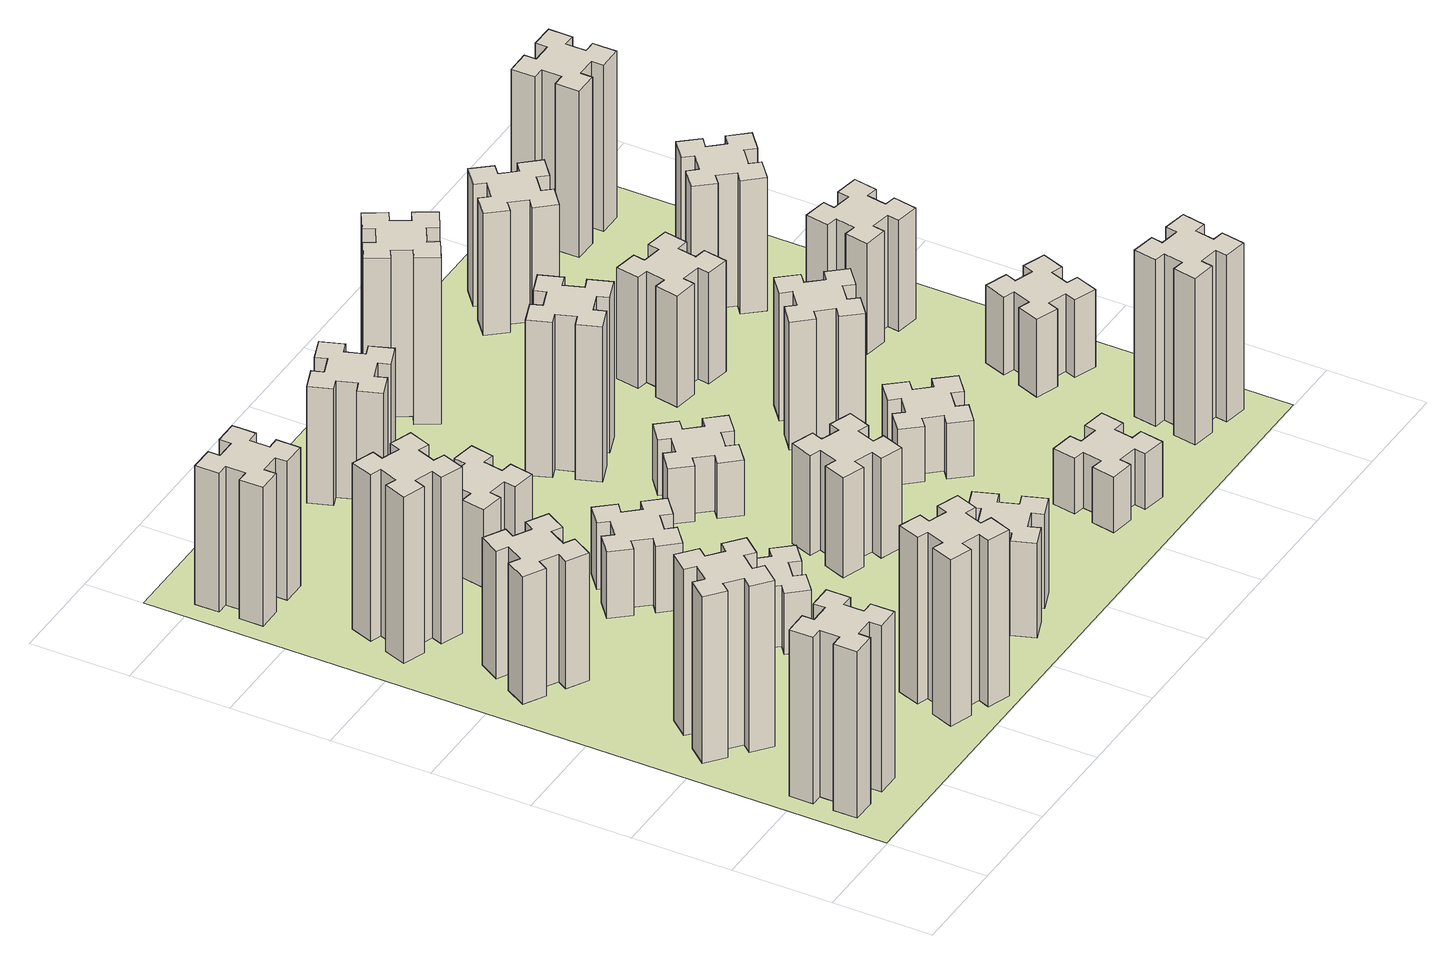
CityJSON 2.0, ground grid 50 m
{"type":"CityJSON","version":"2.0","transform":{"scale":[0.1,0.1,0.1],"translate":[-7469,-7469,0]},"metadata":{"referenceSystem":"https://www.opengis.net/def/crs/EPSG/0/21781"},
"CityObjects":{
"building1":{"type":"Building","attributes":{"class":"1000","function":"1000","usage":"1000","yearOfConstruction":2016,"roofType":"1000","measuredHeight":90,"storeysAboveGround":30,"storeysBelowGround":0},"geometry":[{"type":"Solid","lod":"1","boundaries":[[[[0,1,2,3,4,5,6,7,8,9,10,11,12,13,14,15,16,17,18,19]],[[17,16,20,21]],[[16,15,22,20]],[[15,14,23,22]],[[14,13,24,23]],[[13,12,25,24]],[[12,11,26,25]],[[11,10,27,26]],[[10,9,28,27]],[[9,8,29,28]],[[8,7,30,29]],[[7,6,31,30]],[[6,5,32,31]],[[5,4,33,32]],[[4,3,34,33]],[[3,2,35,34]],[[2,1,36,35]],[[1,0,37,36]],[[0,19,38,37]],[[19,18,39,38]],[[18,17,21,39]],[[24,25,26,27,28,29,30,31,32,33,34,35,36,37,38,39,21,20,22,23]]]]}]},
"building2":{"type":"Building","attributes":{"class":"1000","function":"1000","usage":"1000","yearOfConstruction":2016,"roofType":"1000","measuredHeight":90,"storeysAboveGround":30,"storeysBelowGround":0},"geometry":[{"type":"Solid","lod":"1","boundaries":[[[[40,41,42,43,44,45,46,47,48,49,50,51,52,53,54,55,56,57,58,59]],[[57,56,60,61]],[[56,55,62,60]],[[55,54,63,62]],[[54,53,64,63]],[[53,52,65,64]],[[52,51,66,65]],[[51,50,67,66]],[[50,49,68,67]],[[49,48,69,68]],[[48,47,70,69]],[[47,46,71,70]],[[46,45,72,71]],[[45,44,73,72]],[[44,43,74,73]],[[43,42,75,74]],[[42,41,76,75]],[[41,40,77,76]],[[40,59,78,77]],[[59,58,79,78]],[[58,57,61,79]],[[64,65,66,67,68,69,70,71,72,73,74,75,76,77,78,79,61,60,62,63]]]]}]},
"building3":{"type":"Building","attributes":{"class":"1000","function":"1000","usage":"1000","yearOfConstruction":2016,"roofType":"1000","measuredHeight":69,"storeysAboveGround":30,"storeysBelowGround":0},"geometry":[{"type":"Solid","lod":"1","boundaries":[[[[80,81,82,83,84,85,86,87,88,89,90,91,92,93,94,95,96,97,98,99]],[[97,96,100,101]],[[96,95,102,100]],[[95,94,103,102]],[[94,93,104,103]],[[93,92,105,104]],[[92,91,106,105]],[[91,90,107,106]],[[90,89,108,107]],[[89,88,109,108]],[[88,87,110,109]],[[87,86,111,110]],[[86,85,112,111]],[[85,84,113,112]],[[84,83,114,113]],[[83,82,115,114]],[[82,81,116,115]],[[81,80,117,116]],[[80,99,118,117]],[[99,98,119,118]],[[98,97,101,119]],[[104,105,106,107,108,109,110,111,112,113,114,115,116,117,118,119,101,100,102,103]]]]}]},
"building4":{"type":"Building","attributes":{"class":"1000","function":"1000","usage":"1000","yearOfConstruction":2016,"roofType":"1000","measuredHeight":90,"storeysAboveGround":30,"storeysBelowGround":0},"geometry":[{"type":"Solid","lod":"1","boundaries":[[[[120,121,122,123,124,125,126,127,128,129,130,131,132,133,134,135,136,137,138,139]],[[137,136,140,141]],[[136,135,142,140]],[[135,134,143,142]],[[134,133,144,143]],[[133,132,145,144]],[[132,131,146,145]],[[131,130,147,146]],[[130,129,148,147]],[[129,128,149,148]],[[128,127,150,149]],[[127,126,151,150]],[[126,125,152,151]],[[125,124,153,152]],[[124,123,154,153]],[[123,122,155,154]],[[122,121,156,155]],[[121,120,157,156]],[[120,139,158,157]],[[139,138,159,158]],[[138,137,141,159]],[[144,145,146,147,148,149,150,151,152,153,154,155,156,157,158,159,141,140,142,143]]]]}]},
"building5":{"type":"Building","attributes":{"class":"1000","function":"1000","usage":"1000","yearOfConstruction":2016,"roofType":"1000","measuredHeight":90,"storeysAboveGround":30,"storeysBelowGround":0},"geometry":[{"type":"Solid","lod":"1","boundaries":[[[[160,161,162,163,164,165,166,167,168,169,170,171,172,173,174,175,176,177,178,179]],[[177,176,180,181]],[[176,175,182,180]],[[175,174,183,182]],[[174,173,184,183]],[[173,172,185,184]],[[172,171,186,185]],[[171,170,187,186]],[[170,169,188,187]],[[169,168,189,188]],[[168,167,190,189]],[[167,166,191,190]],[[166,165,192,191]],[[165,164,193,192]],[[164,163,194,193]],[[163,162,195,194]],[[162,161,196,195]],[[161,160,197,196]],[[160,179,198,197]],[[179,178,199,198]],[[178,177,181,199]],[[184,185,186,187,188,189,190,191,192,193,194,195,196,197,198,199,181,180,182,183]]]]}]},
"building6":{"type":"Building","attributes":{"class":"1000","function":"1000","usage":"1000","yearOfConstruction":2016,"roofType":"1000","measuredHeight":75,"storeysAboveGround":30,"storeysBelowGround":0},"geometry":[{"type":"Solid","lod":"1","boundaries":[[[[200,201,202,203,204,205,206,207,208,209,210,211,212,213,214,215,216,217,218,219]],[[217,216,220,221]],[[216,215,222,220]],[[215,214,223,222]],[[214,213,224,223]],[[213,212,225,224]],[[212,211,226,225]],[[211,210,227,226]],[[210,209,228,227]],[[209,208,229,228]],[[208,207,230,229]],[[207,206,231,230]],[[206,205,232,231]],[[205,204,233,232]],[[204,203,234,233]],[[203,202,235,234]],[[202,201,236,235]],[[201,200,237,236]],[[200,219,238,237]],[[219,218,239,238]],[[218,217,221,239]],[[224,225,226,227,228,229,230,231,232,233,234,235,236,237,238,239,221,220,222,223]]]]}]},
"building7":{"type":"Building","attributes":{"class":"1000","function":"1000","usage":"1000","yearOfConstruction":2016,"roofType":"1000","measuredHeight":33,"storeysAboveGround":30,"storeysBelowGround":0},"geometry":[{"type":"Solid","lod":"1","boundaries":[[[[240,241,242,243,244,245,246,247,248,249,250,251,252,253,254,255,256,257,258,259]],[[257,256,260,261]],[[256,255,262,260]],[[255,254,263,262]],[[254,253,264,263]],[[253,252,265,264]],[[252,251,266,265]],[[251,250,267,266]],[[250,249,268,267]],[[249,248,269,268]],[[248,247,270,269]],[[247,246,271,270]],[[246,245,272,271]],[[245,244,273,272]],[[244,243,274,273]],[[243,242,275,274]],[[242,241,276,275]],[[241,240,277,276]],[[240,259,278,277]],[[259,258,279,278]],[[258,257,261,279]],[[264,265,266,267,268,269,270,271,272,273,274,275,276,277,278,279,261,260,262,263]]]]}]},
"building8":{"type":"Building","attributes":{"class":"1000","function":"1000","usage":"1000","yearOfConstruction":2016,"roofType":"1000","measuredHeight":36,"storeysAboveGround":30,"storeysBelowGround":0},"geometry":[{"type":"Solid","lod":"1","boundaries":[[[[280,281,282,283,284,285,286,287,288,289,290,291,292,293,294,295,296,297,298,299]],[[297,296,300,301]],[[296,295,302,300]],[[295,294,303,302]],[[294,293,304,303]],[[293,292,305,304]],[[292,291,306,305]],[[291,290,307,306]],[[290,289,308,307]],[[289,288,309,308]],[[288,287,310,309]],[[287,286,311,310]],[[286,285,312,311]],[[285,284,313,312]],[[284,283,314,313]],[[283,282,315,314]],[[282,281,316,315]],[[281,280,317,316]],[[280,299,318,317]],[[299,298,319,318]],[[298,297,301,319]],[[304,305,306,307,308,309,310,311,312,313,314,315,316,317,318,319,301,300,302,303]]]]}]},
"building9":{"type":"Building","attributes":{"class":"1000","function":"1000","usage":"1000","yearOfConstruction":2016,"roofType":"1000","measuredHeight":42,"storeysAboveGround":30,"storeysBelowGround":0},"geometry":[{"type":"Solid","lod":"1","boundaries":[[[[320,321,322,323,324,325,326,327,328,329,330,331,332,333,334,335,336,337,338,339]],[[337,336,340,341]],[[336,335,342,340]],[[335,334,343,342]],[[334,333,344,343]],[[333,332,345,344]],[[332,331,346,345]],[[331,330,347,346]],[[330,329,348,347]],[[329,328,349,348]],[[328,327,350,349]],[[327,326,351,350]],[[326,325,352,351]],[[325,324,353,352]],[[324,323,354,353]],[[323,322,355,354]],[[322,321,356,355]],[[321,320,357,356]],[[320,339,358,357]],[[339,338,359,358]],[[338,337,341,359]],[[344,345,346,347,348,349,350,351,352,353,354,355,356,357,358,359,341,340,342,343]]]]}]},
"building10":{"type":"Building","attributes":{"class":"1000","function":"1000","usage":"1000","yearOfConstruction":2016,"roofType":"1000","measuredHeight":51,"storeysAboveGround":30,"storeysBelowGround":0},"geometry":[{"type":"Solid","lod":"1","boundaries":[[[[360,361,362,363,364,365,366,367,368,369,370,371,372,373,374,375,376,377,378,379]],[[377,376,380,381]],[[376,375,382,380]],[[375,374,383,382]],[[374,373,384,383]],[[373,372,385,384]],[[372,371,386,385]],[[371,370,387,386]],[[370,369,388,387]],[[369,368,389,388]],[[368,367,390,389]],[[367,366,391,390]],[[366,365,392,391]],[[365,364,393,392]],[[364,363,394,393]],[[363,362,395,394]],[[362,361,396,395]],[[361,360,397,396]],[[360,379,398,397]],[[379,378,399,398]],[[378,377,381,399]],[[384,385,386,387,388,389,390,391,392,393,394,395,396,397,398,399,381,380,382,383]]]]}]},
"building11":{"type":"Building","attributes":{"class":"1000","function":"1000","usage":"1000","yearOfConstruction":2016,"roofType":"1000","measuredHeight":63,"storeysAboveGround":30,"storeysBelowGround":0},"geometry":[{"type":"Solid","lod":"1","boundaries":[[[[400,401,402,403,404,405,406,407,408,409,410,411,412,413,414,415,416,417,418,419]],[[417,416,420,421]],[[416,415,422,420]],[[415,414,423,422]],[[414,413,424,423]],[[413,412,425,424]],[[412,411,426,425]],[[411,410,427,426]],[[410,409,428,427]],[[409,408,429,428]],[[408,407,430,429]],[[407,406,431,430]],[[406,405,432,431]],[[405,404,433,432]],[[404,403,434,433]],[[403,402,435,434]],[[402,401,436,435]],[[401,400,437,436]],[[400,419,438,437]],[[419,418,439,438]],[[418,417,421,439]],[[424,425,426,427,428,429,430,431,432,433,434,435,436,437,438,439,421,420,422,423]]]]}]},
"building12":{"type":"Building","attributes":{"class":"1000","function":"1000","usage":"1000","yearOfConstruction":2016,"roofType":"1000","measuredHeight":54,"storeysAboveGround":30,"storeysBelowGround":0},"geometry":[{"type":"Solid","lod":"1","boundaries":[[[[440,441,442,443,444,445,446,447,448,449,450,451,452,453,454,455,456,457,458,459]],[[457,456,460,461]],[[456,455,462,460]],[[455,454,463,462]],[[454,453,464,463]],[[453,452,465,464]],[[452,451,466,465]],[[451,450,467,466]],[[450,449,468,467]],[[449,448,469,468]],[[448,447,470,469]],[[447,446,471,470]],[[446,445,472,471]],[[445,444,473,472]],[[444,443,474,473]],[[443,442,475,474]],[[442,441,476,475]],[[441,440,477,476]],[[440,459,478,477]],[[459,458,479,478]],[[458,457,461,479]],[[464,465,466,467,468,469,470,471,472,473,474,475,476,477,478,479,461,460,462,463]]]]}]},
"building13":{"type":"Building","attributes":{"class":"1000","function":"1000","usage":"1000","yearOfConstruction":2016,"roofType":"1000","measuredHeight":30,"storeysAboveGround":30,"storeysBelowGround":0},"geometry":[{"type":"Solid","lod":"1","boundaries":[[[[480,481,482,483,484,485,486,487,488,489,490,491,492,493,494,495,496,497,498,499]],[[497,496,500,501]],[[496,495,502,500]],[[495,494,503,502]],[[494,493,504,503]],[[493,492,505,504]],[[492,491,506,505]],[[491,490,507,506]],[[490,489,508,507]],[[489,488,509,508]],[[488,487,510,509]],[[487,486,511,510]],[[486,485,512,511]],[[485,484,513,512]],[[484,483,514,513]],[[483,482,515,514]],[[482,481,516,515]],[[481,480,517,516]],[[480,499,518,517]],[[499,498,519,518]],[[498,497,501,519]],[[504,505,506,507,508,509,510,511,512,513,514,515,516,517,518,519,501,500,502,503]]]]}]},
"building14":{"type":"Building","attributes":{"class":"1000","function":"1000","usage":"1000","yearOfConstruction":2016,"roofType":"1000","measuredHeight":84,"storeysAboveGround":30,"storeysBelowGround":0},"geometry":[{"type":"Solid","lod":"1","boundaries":[[[[520,521,522,523,524,525,526,527,528,529,530,531,532,533,534,535,536,537,538,539]],[[537,536,540,541]],[[536,535,542,540]],[[535,534,543,542]],[[534,533,544,543]],[[533,532,545,544]],[[532,531,546,545]],[[531,530,547,546]],[[530,529,548,547]],[[529,528,549,548]],[[528,527,550,549]],[[527,526,551,550]],[[526,525,552,551]],[[525,524,553,552]],[[524,523,554,553]],[[523,522,555,554]],[[522,521,556,555]],[[521,520,557,556]],[[520,539,558,557]],[[539,538,559,558]],[[538,537,541,559]],[[544,545,546,547,548,549,550,551,552,553,554,555,556,557,558,559,541,540,542,543]]]]}]},
"building15":{"type":"Building","attributes":{"class":"1000","function":"1000","usage":"1000","yearOfConstruction":2016,"roofType":"1000","measuredHeight":30,"storeysAboveGround":30,"storeysBelowGround":0},"geometry":[{"type":"Solid","lod":"1","boundaries":[[[[560,561,562,563,564,565,566,567,568,569,570,571,572,573,574,575,576,577,578,579]],[[577,576,580,581]],[[576,575,582,580]],[[575,574,583,582]],[[574,573,584,583]],[[573,572,585,584]],[[572,571,586,585]],[[571,570,587,586]],[[570,569,588,587]],[[569,568,589,588]],[[568,567,590,589]],[[567,566,591,590]],[[566,565,592,591]],[[565,564,593,592]],[[564,563,594,593]],[[563,562,595,594]],[[562,561,596,595]],[[561,560,597,596]],[[560,579,598,597]],[[579,578,599,598]],[[578,577,581,599]],[[584,585,586,587,588,589,590,591,592,593,594,595,596,597,598,599,581,580,582,583]]]]}]},
"building16":{"type":"Building","attributes":{"class":"1000","function":"1000","usage":"1000","yearOfConstruction":2016,"roofType":"1000","measuredHeight":90,"storeysAboveGround":30,"storeysBelowGround":0},"geometry":[{"type":"Solid","lod":"1","boundaries":[[[[600,601,602,603,604,605,606,607,608,609,610,611,612,613,614,615,616,617,618,619]],[[617,616,620,621]],[[616,615,622,620]],[[615,614,623,622]],[[614,613,624,623]],[[613,612,625,624]],[[612,611,626,625]],[[611,610,627,626]],[[610,609,628,627]],[[609,608,629,628]],[[608,607,630,629]],[[607,606,631,630]],[[606,605,632,631]],[[605,604,633,632]],[[604,603,634,633]],[[603,602,635,634]],[[602,601,636,635]],[[601,600,637,636]],[[600,619,638,637]],[[619,618,639,638]],[[618,617,621,639]],[[624,625,626,627,628,629,630,631,632,633,634,635,636,637,638,639,621,620,622,623]]]]}]},
"building17":{"type":"Building","attributes":{"class":"1000","function":"1000","usage":"1000","yearOfConstruction":2016,"roofType":"1000","measuredHeight":30,"storeysAboveGround":30,"storeysBelowGround":0},"geometry":[{"type":"Solid","lod":"1","boundaries":[[[[640,641,642,643,644,645,646,647,648,649,650,651,652,653,654,655,656,657,658,659]],[[657,656,660,661]],[[656,655,662,660]],[[655,654,663,662]],[[654,653,664,663]],[[653,652,665,664]],[[652,651,666,665]],[[651,650,667,666]],[[650,649,668,667]],[[649,648,669,668]],[[648,647,670,669]],[[647,646,671,670]],[[646,645,672,671]],[[645,644,673,672]],[[644,643,674,673]],[[643,642,675,674]],[[642,641,676,675]],[[641,640,677,676]],[[640,659,678,677]],[[659,658,679,678]],[[658,657,661,679]],[[664,665,666,667,668,669,670,671,672,673,674,675,676,677,678,679,661,660,662,663]]]]}]},
"building18":{"type":"Building","attributes":{"class":"1000","function":"1000","usage":"1000","yearOfConstruction":2016,"roofType":"1000","measuredHeight":69,"storeysAboveGround":30,"storeysBelowGround":0},"geometry":[{"type":"Solid","lod":"1","boundaries":[[[[680,681,682,683,684,685,686,687,688,689,690,691,692,693,694,695,696,697,698,699]],[[697,696,700,701]],[[696,695,702,700]],[[695,694,703,702]],[[694,693,704,703]],[[693,692,705,704]],[[692,691,706,705]],[[691,690,707,706]],[[690,689,708,707]],[[689,688,709,708]],[[688,687,710,709]],[[687,686,711,710]],[[686,685,712,711]],[[685,684,713,712]],[[684,683,714,713]],[[683,682,715,714]],[[682,681,716,715]],[[681,680,717,716]],[[680,699,718,717]],[[699,698,719,718]],[[698,697,701,719]],[[704,705,706,707,708,709,710,711,712,713,714,715,716,717,718,719,701,700,702,703]]]]}]},
"building19":{"type":"Building","attributes":{"class":"1000","function":"1000","usage":"1000","yearOfConstruction":2016,"roofType":"1000","measuredHeight":60,"storeysAboveGround":30,"storeysBelowGround":0},"geometry":[{"type":"Solid","lod":"1","boundaries":[[[[720,721,722,723,724,725,726,727,728,729,730,731,732,733,734,735,736,737,738,739]],[[737,736,740,741]],[[736,735,742,740]],[[735,734,743,742]],[[734,733,744,743]],[[733,732,745,744]],[[732,731,746,745]],[[731,730,747,746]],[[730,729,748,747]],[[729,728,749,748]],[[728,727,750,749]],[[727,726,751,750]],[[726,725,752,751]],[[725,724,753,752]],[[724,723,754,753]],[[723,722,755,754]],[[722,721,756,755]],[[721,720,757,756]],[[720,739,758,757]],[[739,738,759,758]],[[738,737,741,759]],[[744,745,746,747,748,749,750,751,752,753,754,755,756,757,758,759,741,740,742,743]]]]}]},
"building20":{"type":"Building","attributes":{"class":"1000","function":"1000","usage":"1000","yearOfConstruction":2016,"roofType":"1000","measuredHeight":90,"storeysAboveGround":30,"storeysBelowGround":0},"geometry":[{"type":"Solid","lod":"1","boundaries":[[[[760,761,762,763,764,765,766,767,768,769,770,771,772,773,774,775,776,777,778,779]],[[777,776,780,781]],[[776,775,782,780]],[[775,774,783,782]],[[774,773,784,783]],[[773,772,785,784]],[[772,771,786,785]],[[771,770,787,786]],[[770,769,788,787]],[[769,768,789,788]],[[768,767,790,789]],[[767,766,791,790]],[[766,765,792,791]],[[765,764,793,792]],[[764,763,794,793]],[[763,762,795,794]],[[762,761,796,795]],[[761,760,797,796]],[[760,779,798,797]],[[779,778,799,798]],[[778,777,781,799]],[[784,785,786,787,788,789,790,791,792,793,794,795,796,797,798,799,781,780,782,783]]]]}]},
"building21":{"type":"Building","attributes":{"class":"1000","function":"1000","usage":"1000","yearOfConstruction":2016,"roofType":"1000","measuredHeight":66,"storeysAboveGround":30,"storeysBelowGround":0},"geometry":[{"type":"Solid","lod":"1","boundaries":[[[[800,801,802,803,804,805,806,807,808,809,810,811,812,813,814,815,816,817,818,819]],[[817,816,820,821]],[[816,815,822,820]],[[815,814,823,822]],[[814,813,824,823]],[[813,812,825,824]],[[812,811,826,825]],[[811,810,827,826]],[[810,809,828,827]],[[809,808,829,828]],[[808,807,830,829]],[[807,806,831,830]],[[806,805,832,831]],[[805,804,833,832]],[[804,803,834,833]],[[803,802,835,834]],[[802,801,836,835]],[[801,800,837,836]],[[800,819,838,837]],[[819,818,839,838]],[[818,817,821,839]],[[824,825,826,827,828,829,830,831,832,833,834,835,836,837,838,839,821,820,822,823]]]]}]},
"building22":{"type":"Building","attributes":{"class":"1000","function":"1000","usage":"1000","yearOfConstruction":2016,"roofType":"1000","measuredHeight":42,"storeysAboveGround":30,"storeysBelowGround":0},"geometry":[{"type":"Solid","lod":"1","boundaries":[[[[840,841,842,843,844,845,846,847,848,849,850,851,852,853,854,855,856,857,858,859]],[[857,856,860,861]],[[856,855,862,860]],[[855,854,863,862]],[[854,853,864,863]],[[853,852,865,864]],[[852,851,866,865]],[[851,850,867,866]],[[850,849,868,867]],[[849,848,869,868]],[[848,847,870,869]],[[847,846,871,870]],[[846,845,872,871]],[[845,844,873,872]],[[844,843,874,873]],[[843,842,875,874]],[[842,841,876,875]],[[841,840,877,876]],[[840,859,878,877]],[[859,858,879,878]],[[858,857,861,879]],[[864,865,866,867,868,869,870,871,872,873,874,875,876,877,878,879,861,860,862,863]]]]}]},
"building23":{"type":"Building","attributes":{"class":"1000","function":"1000","usage":"1000","yearOfConstruction":2016,"roofType":"1000","measuredHeight":60,"storeysAboveGround":30,"storeysBelowGround":0},"geometry":[{"type":"Solid","lod":"1","boundaries":[[[[880,881,882,883,884,885,886,887,888,889,890,891,892,893,894,895,896,897,898,899]],[[897,896,900,901]],[[896,895,902,900]],[[895,894,903,902]],[[894,893,904,903]],[[893,892,905,904]],[[892,891,906,905]],[[891,890,907,906]],[[890,889,908,907]],[[889,888,909,908]],[[888,887,910,909]],[[887,886,911,910]],[[886,885,912,911]],[[885,884,913,912]],[[884,883,914,913]],[[883,882,915,914]],[[882,881,916,915]],[[881,880,917,916]],[[880,899,918,917]],[[899,898,919,918]],[[898,897,901,919]],[[904,905,906,907,908,909,910,911,912,913,914,915,916,917,918,919,901,900,902,903]]]]}]},
"building24":{"type":"Building","attributes":{"class":"1000","function":"1000","usage":"1000","yearOfConstruction":2016,"roofType":"1000","measuredHeight":72,"storeysAboveGround":30,"storeysBelowGround":0},"geometry":[{"type":"Solid","lod":"1","boundaries":[[[[920,921,922,923,924,925,926,927,928,929,930,931,932,933,934,935,936,937,938,939]],[[937,936,940,941]],[[936,935,942,940]],[[935,934,943,942]],[[934,933,944,943]],[[933,932,945,944]],[[932,931,946,945]],[[931,930,947,946]],[[930,929,948,947]],[[929,928,949,948]],[[928,927,950,949]],[[927,926,951,950]],[[926,925,952,951]],[[925,924,953,952]],[[924,923,954,953]],[[923,922,955,954]],[[922,921,956,955]],[[921,920,957,956]],[[920,939,958,957]],[[939,938,959,958]],[[938,937,941,959]],[[944,945,946,947,948,949,950,951,952,953,954,955,956,957,958,959,941,940,942,943]]]]}]},
"building25":{"type":"Building","attributes":{"class":"1000","function":"1000","usage":"1000","yearOfConstruction":2016,"roofType":"1000","measuredHeight":90,"storeysAboveGround":30,"storeysBelowGround":0},"geometry":[{"type":"Solid","lod":"1","boundaries":[[[[960,961,962,963,964,965,966,967,968,969,970,971,972,973,974,975,976,977,978,979]],[[977,976,980,981]],[[976,975,982,980]],[[975,974,983,982]],[[974,973,984,983]],[[973,972,985,984]],[[972,971,986,985]],[[971,970,987,986]],[[970,969,988,987]],[[969,968,989,988]],[[968,967,990,989]],[[967,966,991,990]],[[966,965,992,991]],[[965,964,993,992]],[[964,963,994,993]],[[963,962,995,994]],[[962,961,996,995]],[[961,960,997,996]],[[960,979,998,997]],[[979,978,999,998]],[[978,977,981,999]],[[984,985,986,987,988,989,990,991,992,993,994,995,996,997,998,999,981,980,982,983]]]]}]},
"landuse1":{"type":"LandUse","attributes":{"name":"plot1","function":"1010"},"geometry":[{"type":"MultiSurface","lod":"1","boundaries":[[[1000,1001,1002,1003]]]}]}
},
"vertices":[
[165,425,0],[165,325,0],[105,325,0],[105,205,0],[225,205,0],[225,265,0],[325,265,0],[325,205,0],[445,205,0],[445,325,0],[385,325,0],[385,425,0],[445,425,0],[445,545,0],[325,545,0],[325,485,0],[225,485,0],[225,545,0],[105,545,0],[105,425,0],[225,485,900],[225,545,900],[325,485,900],[325,545,900],[445,545,900],[445,425,900],[385,425,900],[385,325,900],[445,325,900],[445,205,900],[325,205,900],[325,265,900],[225,265,900],[225,205,900],[105,205,900],[105,325,900],[165,325,900],[165,425,900],[105,425,900],[105,545,900],
[484,1067,0],[408,1132,0],[446,1178,0],[354,1255,0],[277,1163,0],[323,1124,0],[259,1048,0],[213,1086,0],[136,994,0],[228,917,0],[266,963,0],[343,899,0],[304,853,0],[396,776,0],[473,868,0],[427,906,0],[492,983,0],[538,944,0],[615,1036,0],[523,1113,0],[492,983,900],[538,944,900],[427,906,900],[473,868,900],[396,776,900],[304,853,900],[343,899,900],[266,963,900],[228,917,900],[136,994,900],[213,1086,900],[259,1048,900],[323,1124,900],[277,1163,900],[354,1255,900],[446,1178,900],[408,1132,900],[484,1067,900],[523,1113,900],[615,1036,900],
[474,2026,0],[387,2076,0],[417,2128,0],[313,2188,0],[253,2084,0],[305,2054,0],[255,1967,0],[203,1997,0],[143,1893,0],[247,1833,0],[277,1885,0],[364,1835,0],[334,1783,0],[438,1723,0],[498,1827,0],[446,1857,0],[496,1944,0],[548,1914,0],[608,2018,0],[504,2078,0],[496,1944,690],[548,1914,690],[446,1857,690],[498,1827,690],[438,1723,690],[334,1783,690],[364,1835,690],[277,1885,690],[247,1833,690],[143,1893,690],[203,1997,690],[255,1967,690],[305,2054,690],[253,2084,690],[313,2188,690],[417,2128,690],[387,2076,690],[474,2026,690],[504,2078,690],[608,2018,690],
[289,2680,0],[255,2586,0],[199,2607,0],[157,2494,0],[270,2453,0],[291,2509,0],[385,2475,0],[364,2419,0],[477,2377,0],[518,2490,0],[462,2511,0],[496,2605,0],[552,2584,0],[593,2697,0],[480,2738,0],[460,2682,0],[366,2716,0],[387,2772,0],[274,2813,0],[233,2700,0],[366,2716,900],[387,2772,900],[460,2682,900],[480,2738,900],[593,2697,900],[552,2584,900],[496,2605,900],[462,2511,900],[518,2490,900],[477,2377,900],[364,2419,900],[385,2475,900],[291,2509,900],[270,2453,900],[157,2494,900],[199,2607,900],[255,2586,900],[289,2680,900],[233,2700,900],[274,2813,900],
[1029,360,0],[995,266,0],[939,287,0],[897,174,0],[1010,133,0],[1031,189,0],[1125,155,0],[1104,99,0],[1217,57,0],[1258,170,0],[1202,191,0],[1236,285,0],[1292,264,0],[1333,377,0],[1220,418,0],[1200,362,0],[1106,396,0],[1127,452,0],[1014,493,0],[973,380,0],[1106,396,900],[1127,452,900],[1200,362,900],[1220,418,900],[1333,377,900],[1292,264,900],[1236,285,900],[1202,191,900],[1258,170,900],[1217,57,900],[1104,99,900],[1125,155,900],[1031,189,900],[1010,133,900],[897,174,900],[939,287,900],[995,266,900],[1029,360,900],[973,380,900],[1014,493,900],
[225,3225,0],[325,3225,0],[325,3165,0],[445,3165,0],[445,3285,0],[385,3285,0],[385,3385,0],[445,3385,0],[445,3505,0],[325,3505,0],[325,3445,0],[225,3445,0],[225,3505,0],[105,3505,0],[105,3385,0],[165,3385,0],[165,3285,0],[105,3285,0],[105,3165,0],[225,3165,0],[165,3285,750],[105,3285,750],[165,3385,750],[105,3385,750],[105,3505,750],[225,3505,750],[225,3445,750],[325,3445,750],[325,3505,750],[445,3505,750],[445,3385,750],[385,3385,750],[385,3285,750],[445,3285,750],[445,3165,750],[325,3165,750],[325,3225,750],[225,3225,750],[225,3165,750],[105,3165,750],
[1083,1332,0],[1006,1267,0],[968,1313,0],[876,1236,0],[953,1144,0],[999,1183,0],[1063,1106,0],[1017,1068,0],[1094,976,0],[1186,1053,0],[1148,1099,0],[1224,1163,0],[1263,1117,0],[1355,1194,0],[1278,1286,0],[1232,1248,0],[1167,1324,0],[1213,1363,0],[1136,1455,0],[1044,1378,0],[1167,1324,330],[1213,1363,330],[1232,1248,330],[1278,1286,330],[1355,1194,330],[1263,1117,330],[1224,1163,330],[1148,1099,330],[1186,1053,330],[1094,976,330],[1017,1068,330],[1063,1106,330],[999,1183,330],[953,1144,330],[876,1236,330],[968,1313,330],[1006,1267,330],[1083,1332,330],[1044,1378,330],[1136,1455,330],
[1083,1972,0],[1006,1907,0],[968,1953,0],[876,1876,0],[953,1784,0],[999,1823,0],[1063,1746,0],[1017,1708,0],[1094,1616,0],[1186,1693,0],[1148,1739,0],[1224,1803,0],[1263,1757,0],[1355,1834,0],[1278,1926,0],[1232,1888,0],[1167,1964,0],[1213,2003,0],[1136,2095,0],[1044,2018,0],[1167,1964,360],[1213,2003,360],[1232,1888,360],[1278,1926,360],[1355,1834,360],[1263,1757,360],[1224,1803,360],[1148,1739,360],[1186,1693,360],[1094,1616,360],[1017,1708,360],[1063,1746,360],[999,1823,360],[953,1784,360],[876,1876,360],[968,1953,360],[1006,1907,360],[1083,1972,360],[1044,2018,360],[1136,2095,360],
[1115,2527,0],[1132,2625,0],[1191,2615,0],[1212,2733,0],[1094,2754,0],[1084,2695,0],[985,2712,0],[996,2771,0],[877,2792,0],[857,2674,0],[916,2664,0],[898,2565,0],[839,2576,0],[818,2457,0],[937,2437,0],[947,2496,0],[1045,2478,0],[1035,2419,0],[1153,2398,0],[1174,2517,0],[1045,2478,420],[1035,2419,420],[947,2496,420],[937,2437,420],[818,2457,420],[839,2576,420],[898,2565,420],[916,2664,420],[857,2674,420],[877,2792,420],[996,2771,420],[985,2712,420],[1084,2695,420],[1094,2754,420],[1212,2733,420],[1191,2615,420],[1132,2625,420],[1115,2527,420],[1174,2517,420],[1153,2398,420],
[1765,496,0],[1671,462,0],[1650,518,0],[1537,477,0],[1579,364,0],[1635,385,0],[1669,291,0],[1613,270,0],[1654,157,0],[1767,199,0],[1746,255,0],[1840,289,0],[1860,233,0],[1973,274,0],[1932,387,0],[1876,366,0],[1842,460,0],[1898,480,0],[1857,593,0],[1744,552,0],[1842,460,510],[1898,480,510],[1876,366,510],[1932,387,510],[1973,274,510],[1860,233,510],[1840,289,510],[1746,255,510],[1767,199,510],[1654,157,510],[1613,270,510],[1669,291,510],[1635,385,510],[1579,364,510],[1537,477,510],[1650,518,510],[1671,462,510],[1765,496,510],[1744,552,510],[1857,593,510],
[1225,3456,0],[1131,3422,0],[1110,3478,0],[997,3437,0],[1039,3324,0],[1095,3345,0],[1129,3251,0],[1073,3230,0],[1114,3117,0],[1227,3159,0],[1206,3215,0],[1300,3249,0],[1320,3193,0],[1433,3234,0],[1392,3347,0],[1336,3326,0],[1302,3420,0],[1358,3440,0],[1317,3553,0],[1204,3512,0],[1302,3420,630],[1358,3440,630],[1336,3326,630],[1392,3347,630],[1433,3234,630],[1320,3193,630],[1300,3249,630],[1206,3215,630],[1227,3159,630],[1114,3117,630],[1073,3230,630],[1129,3251,630],[1095,3345,630],[1039,3324,630],[997,3437,630],[1110,3478,630],[1131,3422,630],[1225,3456,630],[1204,3512,630],[1317,3553,630],
[1769,1300,0],[1735,1206,0],[1679,1227,0],[1637,1114,0],[1750,1073,0],[1771,1129,0],[1865,1095,0],[1844,1039,0],[1957,997,0],[1998,1110,0],[1942,1131,0],[1976,1225,0],[2032,1204,0],[2073,1317,0],[1960,1358,0],[1940,1302,0],[1846,1336,0],[1867,1392,0],[1754,1433,0],[1713,1320,0],[1846,1336,540],[1867,1392,540],[1940,1302,540],[1960,1358,540],[2073,1317,540],[2032,1204,540],[1976,1225,540],[1942,1131,540],[1998,1110,540],[1957,997,540],[1844,1039,540],[1865,1095,540],[1771,1129,540],[1750,1073,540],[1637,1114,540],[1679,1227,540],[1735,1206,540],[1769,1300,540],[1713,1320,540],[1754,1433,540],
[1972,1988,0],[1907,2064,0],[1953,2103,0],[1876,2195,0],[1784,2118,0],[1823,2072,0],[1746,2007,0],[1708,2053,0],[1616,1976,0],[1693,1884,0],[1739,1923,0],[1803,1846,0],[1757,1808,0],[1834,1716,0],[1926,1793,0],[1888,1839,0],[1964,1903,0],[2003,1857,0],[2095,1934,0],[2018,2026,0],[1964,1903,300],[2003,1857,300],[1888,1839,300],[1926,1793,300],[1834,1716,300],[1757,1808,300],[1803,1846,300],[1739,1923,300],[1693,1884,300],[1616,1976,300],[1708,2053,300],[1746,2007,300],[1823,2072,300],[1784,2118,300],[1876,2195,300],[1953,2103,300],[1907,2064,300],[1972,1988,300],[2018,2026,300],[2095,1934,300],
[1976,2586,0],[1942,2680,0],[1998,2700,0],[1957,2813,0],[1844,2772,0],[1865,2716,0],[1771,2682,0],[1750,2738,0],[1637,2697,0],[1679,2584,0],[1735,2605,0],[1769,2511,0],[1713,2490,0],[1754,2377,0],[1867,2419,0],[1846,2475,0],[1940,2509,0],[1960,2453,0],[2073,2494,0],[2032,2607,0],[1940,2509,840],[1960,2453,840],[1846,2475,840],[1867,2419,840],[1754,2377,840],[1713,2490,840],[1769,2511,840],[1735,2605,840],[1679,2584,840],[1637,2697,840],[1750,2738,840],[1771,2682,840],[1865,2716,840],[1844,2772,840],[1957,2813,840],[1998,2700,840],[1942,2680,840],[1976,2586,840],[2032,2607,840],[2073,2494,840],
[2596,444,0],[2578,345,0],[2519,356,0],[2498,237,0],[2617,217,0],[2627,276,0],[2725,258,0],[2715,199,0],[2833,178,0],[2854,297,0],[2795,307,0],[2812,405,0],[2871,395,0],[2892,513,0],[2774,534,0],[2764,475,0],[2665,492,0],[2676,551,0],[2557,572,0],[2537,454,0],[2665,492,300],[2676,551,300],[2764,475,300],[2774,534,300],[2892,513,300],[2871,395,300],[2812,405,300],[2795,307,300],[2854,297,300],[2833,178,300],[2715,199,300],[2725,258,300],[2627,276,300],[2617,217,300],[2498,237,300],[2519,356,300],[2578,345,300],[2596,444,300],[2537,454,300],[2557,572,300],
[1844,3556,0],[1757,3506,0],[1727,3558,0],[1623,3498,0],[1683,3394,0],[1735,3424,0],[1785,3337,0],[1733,3307,0],[1793,3203,0],[1897,3263,0],[1867,3315,0],[1954,3365,0],[1984,3313,0],[2088,3373,0],[2028,3477,0],[1976,3447,0],[1926,3534,0],[1978,3564,0],[1918,3668,0],[1814,3608,0],[1926,3534,900],[1978,3564,900],[1976,3447,900],[2028,3477,900],[2088,3373,900],[1984,3313,900],[1954,3365,900],[1867,3315,900],[1897,3263,900],[1793,3203,900],[1733,3307,900],[1785,3337,900],[1735,3424,900],[1683,3394,900],[1623,3498,900],[1727,3558,900],[1757,3506,900],[1844,3556,900],[1814,3608,900],[1918,3668,900],
[2628,1099,0],[2704,1163,0],[2743,1117,0],[2835,1194,0],[2758,1286,0],[2712,1248,0],[2647,1324,0],[2693,1363,0],[2616,1455,0],[2524,1378,0],[2563,1332,0],[2486,1267,0],[2448,1313,0],[2356,1236,0],[2433,1144,0],[2479,1183,0],[2543,1106,0],[2497,1068,0],[2574,976,0],[2666,1053,0],[2543,1106,300],[2497,1068,300],[2479,1183,300],[2433,1144,300],[2356,1236,300],[2448,1313,300],[2486,1267,300],[2563,1332,300],[2524,1378,300],[2616,1455,300],[2693,1363,300],[2647,1324,300],[2712,1248,300],[2758,1286,300],[2835,1194,300],[2743,1117,300],[2704,1163,300],[2628,1099,300],[2666,1053,300],[2574,976,300],
[2479,1723,0],[2543,1646,0],[2497,1608,0],[2574,1516,0],[2666,1593,0],[2628,1639,0],[2704,1703,0],[2743,1657,0],[2835,1734,0],[2758,1826,0],[2712,1788,0],[2647,1864,0],[2693,1903,0],[2616,1995,0],[2524,1918,0],[2563,1872,0],[2486,1807,0],[2448,1853,0],[2356,1776,0],[2433,1684,0],[2486,1807,690],[2448,1853,690],[2563,1872,690],[2524,1918,690],[2616,1995,690],[2693,1903,690],[2647,1864,690],[2712,1788,690],[2758,1826,690],[2835,1734,690],[2743,1657,690],[2704,1703,690],[2628,1639,690],[2666,1593,690],[2574,1516,690],[2497,1608,690],[2543,1646,690],[2479,1723,690],[2433,1684,690],[2356,1776,690],
[2496,2564,0],[2478,2465,0],[2419,2476,0],[2398,2357,0],[2517,2337,0],[2527,2396,0],[2625,2378,0],[2615,2319,0],[2733,2298,0],[2754,2417,0],[2695,2427,0],[2712,2525,0],[2771,2515,0],[2792,2633,0],[2674,2654,0],[2664,2595,0],[2565,2612,0],[2576,2671,0],[2457,2692,0],[2437,2574,0],[2565,2612,600],[2576,2671,600],[2664,2595,600],[2674,2654,600],[2792,2633,600],[2771,2515,600],[2712,2525,600],[2695,2427,600],[2754,2417,600],[2733,2298,600],[2615,2319,600],[2625,2378,600],[2527,2396,600],[2517,2337,600],[2398,2357,600],[2419,2476,600],[2478,2465,600],[2496,2564,600],[2437,2574,600],[2457,2692,600],
[3504,475,0],[3405,492,0],[3416,551,0],[3297,572,0],[3277,454,0],[3336,444,0],[3318,345,0],[3259,356,0],[3238,237,0],[3357,217,0],[3367,276,0],[3465,258,0],[3455,199,0],[3573,178,0],[3594,297,0],[3535,307,0],[3552,405,0],[3611,395,0],[3632,513,0],[3514,534,0],[3552,405,900],[3611,395,900],[3535,307,900],[3594,297,900],[3573,178,900],[3455,199,900],[3465,258,900],[3367,276,900],[3357,217,900],[3238,237,900],[3259,356,900],[3318,345,900],[3336,444,900],[3277,454,900],[3297,572,900],[3416,551,900],[3405,492,900],[3504,475,900],[3514,534,900],[3632,513,900],
[2812,3368,0],[2747,3444,0],[2793,3483,0],[2716,3575,0],[2624,3498,0],[2663,3452,0],[2586,3387,0],[2548,3433,0],[2456,3356,0],[2533,3264,0],[2579,3303,0],[2643,3226,0],[2597,3188,0],[2674,3096,0],[2766,3173,0],[2728,3219,0],[2804,3283,0],[2843,3237,0],[2935,3314,0],[2858,3406,0],[2804,3283,660],[2843,3237,660],[2728,3219,660],[2766,3173,660],[2674,3096,660],[2597,3188,660],[2643,3226,660],[2579,3303,660],[2533,3264,660],[2456,3356,660],[2548,3433,660],[2586,3387,660],[2663,3452,660],[2624,3498,660],[2716,3575,660],[2793,3483,660],[2747,3444,660],[2812,3368,660],[2858,3406,660],[2935,3314,660],
[3351,1029,0],[3445,995,0],[3424,939,0],[3537,897,0],[3578,1010,0],[3522,1031,0],[3556,1125,0],[3612,1104,0],[3653,1217,0],[3540,1258,0],[3520,1202,0],[3426,1236,0],[3447,1292,0],[3334,1333,0],[3293,1220,0],[3349,1200,0],[3315,1106,0],[3259,1127,0],[3217,1014,0],[3330,973,0],[3315,1106,420],[3259,1127,420],[3349,1200,420],[3293,1220,420],[3334,1333,420],[3447,1292,420],[3426,1236,420],[3520,1202,420],[3540,1258,420],[3653,1217,420],[3612,1104,420],[3556,1125,420],[3522,1031,420],[3578,1010,420],[3537,897,420],[3424,939,420],[3445,995,420],[3351,1029,420],[3330,973,420],[3217,1014,420],
[3267,1856,0],[3365,1838,0],[3355,1779,0],[3473,1758,0],[3494,1877,0],[3435,1887,0],[3452,1985,0],[3511,1975,0],[3532,2093,0],[3414,2114,0],[3404,2055,0],[3305,2072,0],[3316,2131,0],[3197,2152,0],[3177,2034,0],[3236,2024,0],[3218,1925,0],[3159,1936,0],[3138,1817,0],[3257,1797,0],[3218,1925,600],[3159,1936,600],[3236,2024,600],[3177,2034,600],[3197,2152,600],[3316,2131,600],[3305,2072,600],[3404,2055,600],[3414,2114,600],[3532,2093,600],[3511,1975,600],[3452,1985,600],[3435,1887,600],[3494,1877,600],[3473,1758,600],[3355,1779,600],[3365,1838,600],[3267,1856,600],[3257,1797,600],[3138,1817,600],
[3119,2563,0],[3183,2486,0],[3137,2448,0],[3214,2356,0],[3306,2433,0],[3268,2479,0],[3344,2543,0],[3383,2497,0],[3475,2574,0],[3398,2666,0],[3352,2628,0],[3287,2704,0],[3333,2743,0],[3256,2835,0],[3164,2758,0],[3203,2712,0],[3126,2647,0],[3088,2693,0],[2996,2616,0],[3073,2524,0],[3126,2647,720],[3088,2693,720],[3203,2712,720],[3164,2758,720],[3256,2835,720],[3333,2743,720],[3287,2704,720],[3352,2628,720],[3398,2666,720],[3475,2574,720],[3383,2497,720],[3344,2543,720],[3268,2479,720],[3306,2433,720],[3214,2356,720],[3137,2448,720],[3183,2486,720],[3119,2563,720],[3073,2524,720],[2996,2616,720],
[3285,3325,0],[3385,3325,0],[3385,3265,0],[3505,3265,0],[3505,3385,0],[3445,3385,0],[3445,3485,0],[3505,3485,0],[3505,3605,0],[3385,3605,0],[3385,3545,0],[3285,3545,0],[3285,3605,0],[3165,3605,0],[3165,3485,0],[3225,3485,0],[3225,3385,0],[3165,3385,0],[3165,3265,0],[3285,3265,0],[3225,3385,900],[3165,3385,900],[3225,3485,900],[3165,3485,900],[3165,3605,900],[3285,3605,900],[3285,3545,900],[3385,3545,900],[3385,3605,900],[3505,3605,900],[3505,3485,900],[3445,3485,900],[3445,3385,900],[3505,3385,900],[3505,3265,900],[3385,3265,900],[3385,3325,900],[3285,3325,900],[3285,3265,900],[3165,3265,900],
[5,3705,0],[3705,3705,0],[3705,5,0],[5,5,0]
]}
